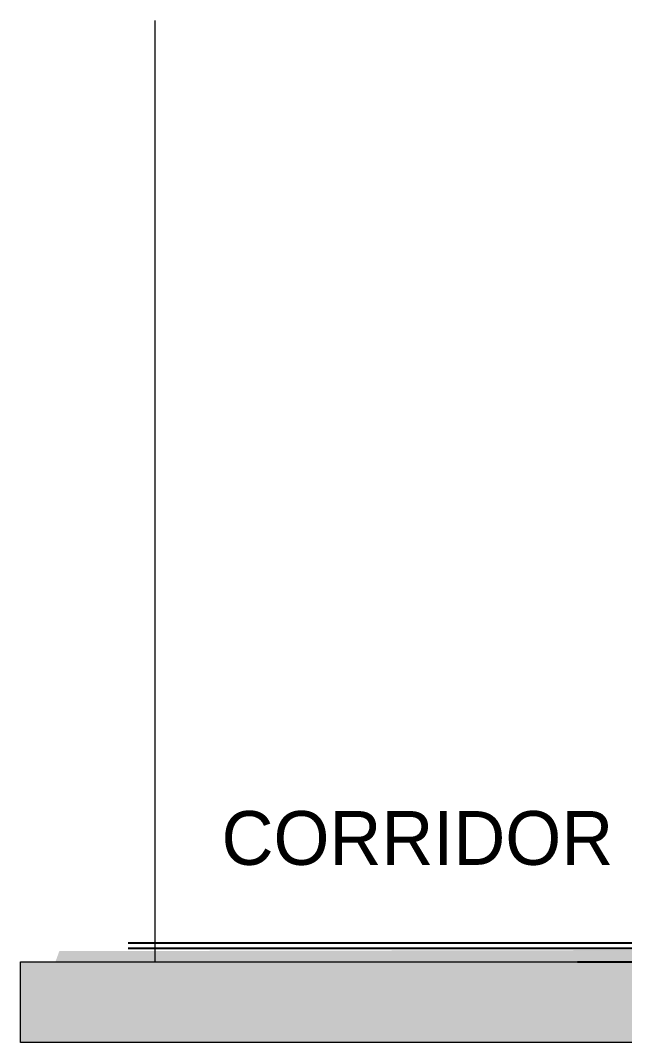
# Model space of a CAD drawing. Header units: centimetres. Extents: x -3207095 to 15275363, y -32656 to 4798027.
# Drawn here: x 709540 to 709877, y 4437273 to 4437843 of the extents above; entities that cross this region are included whole.
import ezdxf

# ---------------------------------------------------------------- set-up
doc = ezdxf.new("R2010")
doc.units = ezdxf.units.CM
doc.linetypes.add('DUZ', pattern=[500, 500])
doc.layers.get('0').update_dxf_attribs({"color": 1, "linetype": 'DUZ'})
for name, color, linetype in [('a_kolon', 4, 'Continuous'), ('a_kolon_tarama', 252, 'Continuous'), ('a_zemin_kaplama', 30, 'Continuous')]:
    doc.layers.add(name, color=color, linetype=linetype)
doc.layers.add('iç duvar', color=7, linetype='Continuous', lineweight=50)

msp = doc.modelspace()

# ---------------------------------------------------------------- hatches: boundary and pattern name
at = {"layer": 'a_kolon_tarama'}
h = msp.add_hatch(dxfattribs=at)
h.set_pattern_fill('AR-CONC', color=256, scale=0.75, style=0)
h.set_pattern_definition([(130, (714831.5433, 4437619.4957), (-5.3794514, -0.470641), [0.5625, -6.1875]), (185, (714831.5433, 4437619.4957), (1.040635, 5.641441), [0.45, -4.95]), (79.5486, (714831.095, 4437619.4565), (-4.3388204, 5.1707966), [0.4780514, -5.258566]), (133.8158, (714831.5433, 4437620.996), (-8.004308, -1.241393), [0.84375, -9.28125]), (83.3644, (714830.876, 4437620.892), (-7.00997, 7.305884), [0.717077, -7.887847]), (188.8158, (714831.543, 4437620.996), (-7.009965, 7.30589), [0.675, -7.425]), (159, (714830.7933, 4437620.6207), (-4.476803, -3.0196417), [0.5625, -6.1875]), (214, (714830.7933, 4437620.6207), (-1.824865, 5.4386253), [0.45, -4.95]), (108.5486, (714830.4203, 4437620.369), (-6.3016697, 2.4189787), [0.4780514, -5.258566]), (142.5, (714831.5433, 4437619.4957), (-0.0911989, 2.4967039), [0, -4.89, 0, -5.025, 0, -4.96875]), (172.5, (714831.5433, 4437619.4957), (-1.9730215, 2.9580878), [0, -2.865, 0, -4.7775, 0, -1.89375]), (212.5, (714833.2158, 4437619.4957), (-4.0036683, -0.1691615), [0, -1.875, 0, -5.85, 0, -7.7625]), (222.5, (714833.966, 4437619.4957), (-4.3738963, 0.7507874), [0, -2.4375, 0, -3.885, 0, -5.5125])])
h.paths.add_polyline_path([(709561.61, 4437323.89), (709559.43, 4437317.89), (710379.93, 4437317.89), (710379.93, 4437325.39)])
msp.add_hatch(color=256, dxfattribs=at).paths.add_polyline_path([(709539.93, 4437317.89), (711174.93, 4437317.89), (711174.93, 4437272.89), (709539.93, 4437272.89)])

# ---------------------------------------------------------------- linework, layer by layer
at = {"layer": 'a_kolon'}
msp.add_line((709850.51, 4437317.89), (711174.93, 4437317.89), dxfattribs=at)
at = {"layer": 'a_zemin_kaplama'}
for p, q in [((710379.93, 4437328.39), (709599.93, 4437328.39)), ((710379.93, 4437325.39), (709599.93, 4437325.39))]:
    msp.add_line(p, q, dxfattribs=at)
at = {"layer": 'iç duvar', "color": 7, "lineweight": 18}
msp.add_line((709614.93, 4437842.89), (709614.93, 4437317.89), dxfattribs=at)
msp.add_lwpolyline([(709539.93, 4437317.89), (711174.93, 4437317.89), (711174.93, 4437272.89), (709539.93, 4437272.89)], close=True, dxfattribs=at)
msp.add_lwpolyline([(709539.93, 4437317.89), (711174.93, 4437317.89), (711174.93, 4437272.89), (709539.93, 4437272.89)], close=True, dxfattribs=at)

# ---------------------------------------------------------------- texts
at = {"insert": (709652.04, 4437401.99), "char_height": 30, "attachment_point": 1}
msp.add_mtext_dynamic_manual_height_columns('{\\fCentury Gothic|b0|i0|c162|p34;\\C7;CORRIDOR}', width=263.9264, gutter_width=18.75, heights=[0], dxfattribs=at)

doc.saveas('drawing.dxf')
